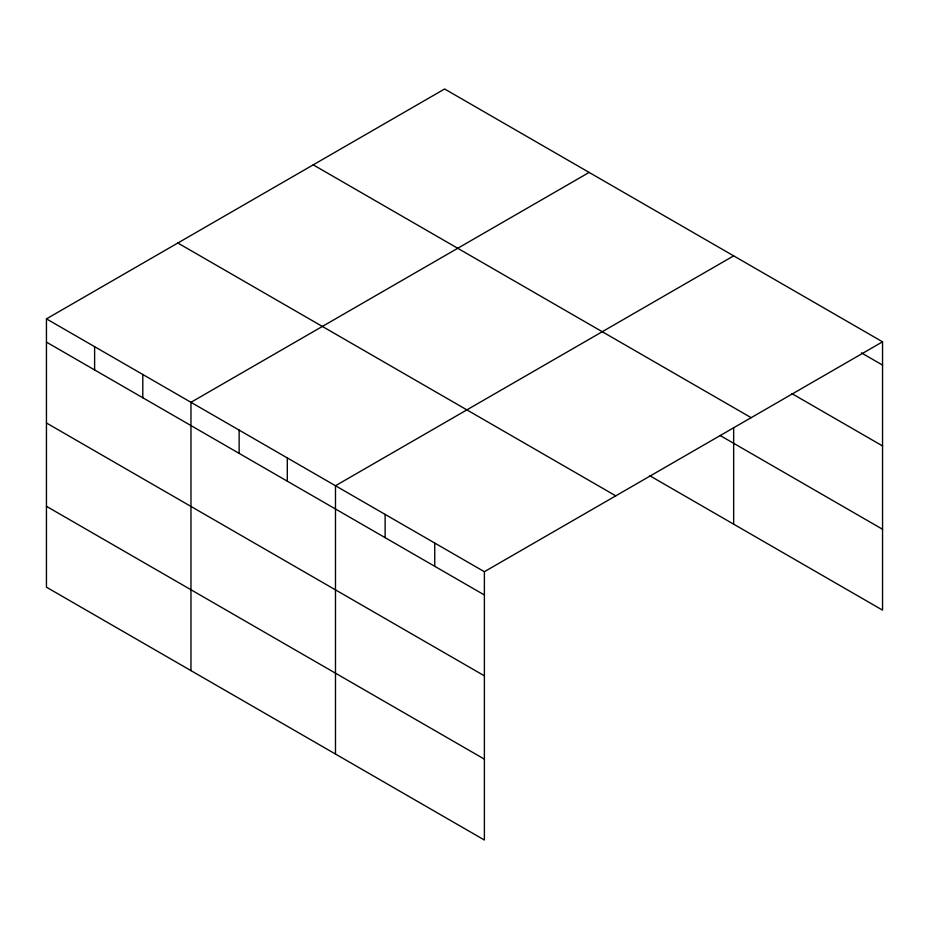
<?xml version="1.0" encoding="UTF-8"?>
<svg xmlns="http://www.w3.org/2000/svg" width="929" height="929" viewBox="0 0 929 929"><rect width="100%" height="100%" fill="white"/><g stroke="black" fill="none" stroke-linecap="round" stroke-linejoin="round"><path stroke-width="1.39" d="M46.45 318.868L484.381 571.707L484.381 840.013L46.45 587.186L46.45 318.868L444.619 88.987L882.55 341.814L882.55 610.132L649.661 475.671M589.137 172.422L190.968 402.303L190.968 670.622M733.655 255.858L335.485 485.739L335.485 754.058M484.381 571.707L882.55 341.814M861.462 352.904L882.55 365.085M791.972 393.652L882.55 445.943M313.224 164.851L751.155 417.678M720.068 435.457L882.55 529.263M177.845 243.003L615.776 495.842M46.45 342.127L484.381 594.966M46.45 422.997L484.381 675.836M46.45 506.317L484.381 759.144M733.655 427.503L733.655 524.165M434.749 543.047L434.749 566.307M385.117 514.387L385.117 537.659M287.305 457.927L287.305 481.187M239.136 430.115L239.136 453.375M142.799 374.492L142.799 397.751M94.619 346.68L94.619 369.939"/></g></svg>
